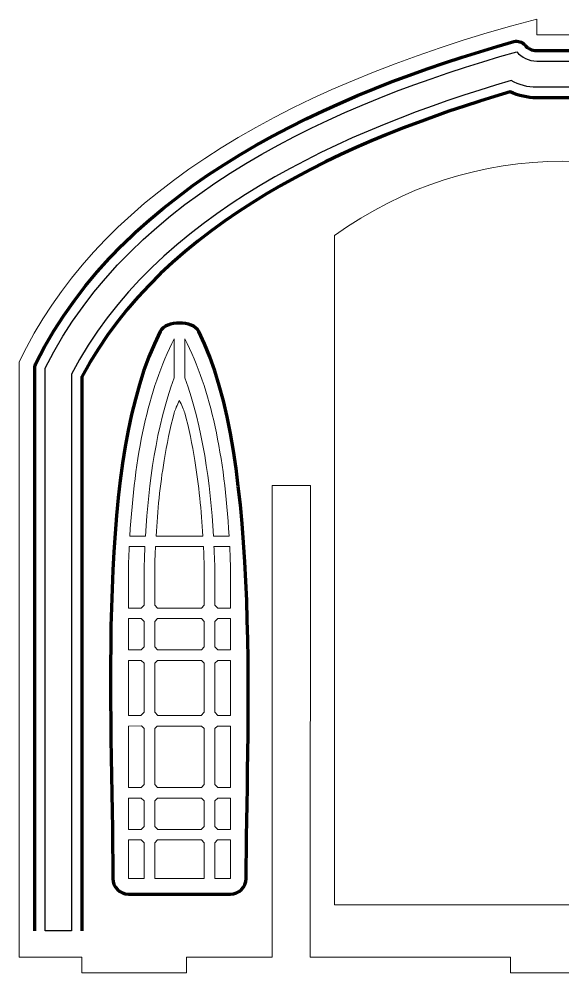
# Model space of a CAD drawing. Header units: centimetres. Extents: x -57 to 189, y -76 to 83.
# Drawn here: x -19.65 to -9.28, y 21.12 to 39.29 of the extents above; entities that cross this region are included whole.
import ezdxf

# ---------------------------------------------------------------- set-up
doc = ezdxf.new("R2010")
doc.units = ezdxf.units.CM
doc.header["$MEASUREMENT"] = 0
doc.layers.add('DEFAULT', color=7, linetype='Continuous')

msp = doc.modelspace()

# ---------------------------------------------------------------- linework, layer by layer
at = {"layer": 'DEFAULT', "color": 242, "lineweight": 9}
for points, knots in [([(-9.28197, 38.99186), (-9.28197, 38.99186), (-9.78197, 38.99186), (-9.78197, 38.99186), (-9.78197, 38.99186), (-9.78197, 38.99186), (-9.78196, 39.29186), (-9.78196, 39.29186), (-9.78196, 39.29186), (-14.93159, 37.92994), (-18.22164, 35.75225), (-19.65209, 32.75887), (-19.65209, 32.75887), (-19.65209, 32.75887), (-19.65208, 21.42008), (-19.65208, 21.42008), (-19.65208, 21.42008), (-19.65208, 21.42008), (-18.45762, 21.42008), (-18.45762, 21.42008), (-18.45762, 21.42008), (-18.45762, 21.42008), (-18.45762, 21.12008), (-18.45762, 21.12008), (-18.45762, 21.12008), (-18.45762, 21.12008), (-16.45762, 21.12008), (-16.45762, 21.12008), (-16.45762, 21.12008), (-16.45762, 21.12008), (-16.45762, 21.42007), (-16.45762, 21.42007), (-16.45762, 21.42007), (-16.45762, 21.42007), (-14.82397, 21.42007), (-14.82397, 21.42007), (-14.82397, 21.42007), (-14.82397, 21.42007), (-14.82397, 30.40442), (-14.82397, 30.40442), (-14.82397, 30.40442), (-14.82397, 30.40442), (-14.09751, 30.40442), (-14.09751, 30.40442), (-14.09751, 30.40442), (-14.09751, 30.40442), (-14.09952, 21.42008), (-14.09952, 21.42008), (-14.09952, 21.42008), (-14.09952, 21.42008), (-10.28197, 21.42008), (-10.28197, 21.42008), (-10.28197, 21.42008), (-10.28197, 21.42008), (-10.28196, 21.12008), (-10.28196, 21.12008), (-10.28196, 21.12008), (-10.28196, 21.12008), (-9.28197, 21.12008), (-9.28197, 21.12008), (-9.28197, 21.12008), (-9.28197, 21.12008), (-8.28198, 21.12008), (-8.28198, 21.12008), (-8.28198, 21.12008), (-8.28198, 21.12008), (-8.28197, 21.42008), (-8.28197, 21.42008), (-8.28197, 21.42008), (-8.28197, 21.42008), (-4.46442, 21.42008), (-4.46442, 21.42008), (-4.46442, 21.42008), (-4.46442, 21.42008), (-4.46643, 30.40442), (-4.46643, 30.40442), (-4.46643, 30.40442), (-4.46643, 30.40442), (-3.73997, 30.40442), (-3.73997, 30.40442), (-3.73997, 30.40442), (-3.73997, 30.40442), (-3.73997, 21.42007), (-3.73997, 21.42007), (-3.73997, 21.42007), (-3.73997, 21.42007), (-2.10632, 21.42007), (-2.10632, 21.42007), (-2.10632, 21.42007), (-2.10632, 21.42007), (-2.10632, 21.12008), (-2.10632, 21.12008), (-2.10632, 21.12008), (-2.10632, 21.12008), (-0.10632, 21.12008), (-0.10632, 21.12008), (-0.10632, 21.12008), (-0.10632, 21.12008), (-0.10632, 21.42008), (-0.10632, 21.42008), (-0.10632, 21.42008), (-0.10632, 21.42008), (1.08814, 21.42008), (1.08814, 21.42008), (1.08814, 21.42008), (1.08814, 21.42008), (1.08815, 32.75887), (1.08815, 32.75887), (1.08815, 32.75887), (-0.3423, 35.75225), (-3.63235, 37.92994), (-8.78198, 39.29186), (-8.78198, 39.29186), (-8.78198, 39.29186), (-8.78197, 38.99186), (-8.78197, 38.99186), (-8.78197, 38.99186), (-8.78197, 38.99186), (-9.28197, 38.99186), (-9.28197, 38.99186)], [0, 0, 0, 0, 0.03225806, 0.03225806, 0.03225806, 0.03225806, 0.06451613, 0.06451613, 0.06451613, 0.06451613, 0.09677419, 0.09677419, 0.09677419, 0.09677419, 0.12903226, 0.12903226, 0.12903226, 0.12903226, 0.16129032, 0.16129032, 0.16129032, 0.16129032, 0.19354839, 0.19354839, 0.19354839, 0.19354839, 0.22580645, 0.22580645, 0.22580645, 0.22580645, 0.25806452, 0.25806452, 0.25806452, 0.25806452, 0.29032258, 0.29032258, 0.29032258, 0.29032258, 0.32258065, 0.32258065, 0.32258065, 0.32258065, 0.35483871, 0.35483871, 0.35483871, 0.35483871, 0.38709677, 0.38709677, 0.38709677, 0.38709677, 0.41935484, 0.41935484, 0.41935484, 0.41935484, 0.4516129, 0.4516129, 0.4516129, 0.4516129, 0.48387097, 0.48387097, 0.48387097, 0.48387097, 0.51612903, 0.51612903, 0.51612903, 0.51612903, 0.5483871, 0.5483871, 0.5483871, 0.5483871, 0.58064516, 0.58064516, 0.58064516, 0.58064516, 0.61290323, 0.61290323, 0.61290323, 0.61290323, 0.64516129, 0.64516129, 0.64516129, 0.64516129, 0.67741935, 0.67741935, 0.67741935, 0.67741935, 0.70967742, 0.70967742, 0.70967742, 0.70967742, 0.74193548, 0.74193548, 0.74193548, 0.74193548, 0.77419355, 0.77419355, 0.77419355, 0.77419355, 0.80645161, 0.80645161, 0.80645161, 0.80645161, 0.83870968, 0.83870968, 0.83870968, 0.83870968, 0.87096774, 0.87096774, 0.87096774, 0.87096774, 0.90322581, 0.90322581, 0.90322581, 0.90322581, 0.93548387, 0.93548387, 0.93548387, 0.93548387, 1, 1, 1, 1]), ([(-13.63537, 35.16584), (-11.04109, 37.05671), (-7.52285, 37.05671), (-4.92857, 35.16583), (-4.92857, 35.16583), (-4.92857, 35.16583), (-4.92856, 22.42008), (-4.92856, 22.42008), (-4.92856, 22.42008), (-4.92856, 22.42008), (-9.28197, 22.42008), (-9.28197, 22.42008), (-9.28197, 22.42008), (-9.28197, 22.42008), (-13.63538, 22.42008), (-13.63538, 22.42008), (-13.63538, 22.42008), (-13.63538, 22.42008), (-13.63537, 35.16584), (-13.63537, 35.16584)], [0, 0, 0, 0, 0.16666667, 0.16666667, 0.16666667, 0.16666667, 0.33333333, 0.33333333, 0.33333333, 0.33333333, 0.5, 0.5, 0.5, 0.5, 0.66666667, 0.66666667, 0.66666667, 0.66666667, 1, 1, 1, 1]), ([(-16.69347, 32.45419), (-17.04019, 31.5152), (-17.18064, 30.45873), (-17.24008, 29.44375), (-17.24008, 29.44375), (-17.24008, 29.44375), (-17.53998, 29.44375), (-17.53998, 29.44375), (-17.53998, 29.44375), (-17.44944, 30.96716), (-17.19811, 32.22025), (-16.69347, 33.20294), (-16.69347, 33.20294), (-16.69347, 33.20294), (-16.69347, 32.45419), (-16.69347, 32.45419)], [0, 0, 0, 0, 0.2, 0.2, 0.2, 0.2, 0.4, 0.4, 0.4, 0.4, 0.6, 0.6, 0.6, 0.6, 1, 1, 1, 1]), ([(-16.49347, 33.20294), (-15.98883, 32.22025), (-15.73749, 30.96716), (-15.64696, 29.44375), (-15.64696, 29.44375), (-15.64696, 29.44375), (-15.94685, 29.44375), (-15.94685, 29.44375), (-15.94685, 29.44375), (-16.00629, 30.45872), (-16.14675, 31.5152), (-16.49347, 32.45419), (-16.49347, 32.45419), (-16.49347, 32.45419), (-16.49347, 33.20294), (-16.49347, 33.20294)], [0, 0, 0, 0, 0.2, 0.2, 0.2, 0.2, 0.4, 0.4, 0.4, 0.4, 0.6, 0.6, 0.6, 0.6, 1, 1, 1, 1]), ([(-16.30077, 30.88503), (-16.22299, 30.40847), (-16.17602, 29.92637), (-16.14731, 29.44375), (-16.14731, 29.44375), (-16.14731, 29.44375), (-16.59348, 29.44375), (-16.59348, 29.44375), (-16.59348, 29.44375), (-16.59348, 29.44375), (-17.03965, 29.44375), (-17.03965, 29.44375), (-17.03965, 29.44375), (-17.01093, 29.92637), (-16.96395, 30.40846), (-16.88617, 30.88503), (-16.88617, 30.88503), (-16.83654, 31.18923), (-16.77399, 31.49354), (-16.69347, 31.79255), (-16.69347, 31.79255), (-16.67628, 31.84375), (-16.63769, 31.94733), (-16.59347, 32.02567), (-16.59347, 32.02567), (-16.54925, 31.94733), (-16.51064, 31.84375), (-16.49347, 31.79255), (-16.49347, 31.79255), (-16.41295, 31.49354), (-16.35041, 31.18923), (-16.30077, 30.88503)], [0, 0, 0, 0, 0.11111111, 0.11111111, 0.11111111, 0.11111111, 0.22222222, 0.22222222, 0.22222222, 0.22222222, 0.33333333, 0.33333333, 0.33333333, 0.33333333, 0.44444444, 0.44444444, 0.44444444, 0.44444444, 0.55555556, 0.55555556, 0.55555556, 0.55555556, 0.66666667, 0.66666667, 0.66666667, 0.66666667, 0.77777778, 0.77777778, 0.77777778, 0.77777778, 1, 1, 1, 1]), ([(-17.26616, 28.86757), (-17.26616, 28.86757), (-17.26616, 28.12732), (-17.26616, 28.12732), (-17.26616, 28.12732), (-17.26616, 28.12732), (-17.32207, 28.07141), (-17.32207, 28.07141), (-17.32207, 28.07141), (-17.32207, 28.07141), (-17.56616, 28.07141), (-17.56616, 28.07141), (-17.56616, 28.07141), (-17.56616, 28.07141), (-17.56616, 28.87254), (-17.56616, 28.87254), (-17.56616, 28.87254), (-17.56201, 28.99797), (-17.55692, 29.12171), (-17.55087, 29.24375), (-17.55087, 29.24375), (-17.55087, 29.24375), (-17.25082, 29.24375), (-17.25082, 29.24375), (-17.25082, 29.24375), (-17.25695, 29.11801), (-17.26197, 28.99306), (-17.2661, 28.86923), (-17.2661, 28.86923), (-17.2661, 28.86923), (-17.26616, 28.86757), (-17.26616, 28.86757)], [0, 0, 0, 0, 0.11111111, 0.11111111, 0.11111111, 0.11111111, 0.22222222, 0.22222222, 0.22222222, 0.22222222, 0.33333333, 0.33333333, 0.33333333, 0.33333333, 0.44444444, 0.44444444, 0.44444444, 0.44444444, 0.55555556, 0.55555556, 0.55555556, 0.55555556, 0.66666667, 0.66666667, 0.66666667, 0.66666667, 0.77777778, 0.77777778, 0.77777778, 0.77777778, 1, 1, 1, 1]), ([(-16.12078, 28.86423), (-16.12078, 28.86423), (-16.12079, 28.12732), (-16.12079, 28.12732), (-16.12079, 28.12732), (-16.12079, 28.12732), (-16.17669, 28.07141), (-16.17669, 28.07141), (-16.17669, 28.07141), (-16.17669, 28.07141), (-16.59347, 28.07141), (-16.59347, 28.07141), (-16.59347, 28.07141), (-16.59347, 28.07141), (-17.01025, 28.07141), (-17.01025, 28.07141), (-17.01025, 28.07141), (-17.01025, 28.07141), (-17.06616, 28.12731), (-17.06616, 28.12731), (-17.06616, 28.12731), (-17.06616, 28.12731), (-17.06616, 28.86424), (-17.06616, 28.86424), (-17.06616, 28.86424), (-17.06195, 28.99067), (-17.05679, 29.11721), (-17.05053, 29.24375), (-17.05053, 29.24375), (-17.05053, 29.24375), (-16.59347, 29.24375), (-16.59347, 29.24375), (-16.59347, 29.24375), (-16.59347, 29.24375), (-16.13641, 29.24375), (-16.13641, 29.24375), (-16.13641, 29.24375), (-16.13015, 29.11721), (-16.125, 28.99067), (-16.12078, 28.86423)], [0, 0, 0, 0, 0.09090909, 0.09090909, 0.09090909, 0.09090909, 0.18181818, 0.18181818, 0.18181818, 0.18181818, 0.27272727, 0.27272727, 0.27272727, 0.27272727, 0.36363636, 0.36363636, 0.36363636, 0.36363636, 0.45454545, 0.45454545, 0.45454545, 0.45454545, 0.54545455, 0.54545455, 0.54545455, 0.54545455, 0.63636364, 0.63636364, 0.63636364, 0.63636364, 0.72727273, 0.72727273, 0.72727273, 0.72727273, 0.81818182, 0.81818182, 0.81818182, 0.81818182, 1, 1, 1, 1]), ([(-15.62078, 28.87254), (-15.62078, 28.87254), (-15.62079, 28.07141), (-15.62079, 28.07141), (-15.62079, 28.07141), (-15.62079, 28.07141), (-15.86487, 28.07141), (-15.86487, 28.07141), (-15.86487, 28.07141), (-15.86487, 28.07141), (-15.92078, 28.12732), (-15.92078, 28.12732), (-15.92078, 28.12732), (-15.92078, 28.12732), (-15.92078, 28.86757), (-15.92078, 28.86757), (-15.92078, 28.86757), (-15.92078, 28.86757), (-15.92084, 28.86923), (-15.92084, 28.86923), (-15.92084, 28.86923), (-15.92497, 28.99306), (-15.92999, 29.11801), (-15.93613, 29.24375), (-15.93613, 29.24375), (-15.93613, 29.24375), (-15.63607, 29.24375), (-15.63607, 29.24375), (-15.63607, 29.24375), (-15.63002, 29.1217), (-15.62494, 28.99796), (-15.62078, 28.87254)], [0, 0, 0, 0, 0.11111111, 0.11111111, 0.11111111, 0.11111111, 0.22222222, 0.22222222, 0.22222222, 0.22222222, 0.33333333, 0.33333333, 0.33333333, 0.33333333, 0.44444444, 0.44444444, 0.44444444, 0.44444444, 0.55555556, 0.55555556, 0.55555556, 0.55555556, 0.66666667, 0.66666667, 0.66666667, 0.66666667, 0.77777778, 0.77777778, 0.77777778, 0.77777778, 1, 1, 1, 1]), ([(-17.26616, 27.8155), (-17.26616, 27.8155), (-17.26616, 27.33014), (-17.26616, 27.33014), (-17.26616, 27.33014), (-17.26616, 27.33014), (-17.32208, 27.27422), (-17.32208, 27.27422), (-17.32208, 27.27422), (-17.32208, 27.27422), (-17.56616, 27.27422), (-17.56616, 27.27422), (-17.56616, 27.27422), (-17.56616, 27.27422), (-17.56616, 27.87141), (-17.56616, 27.87141), (-17.56616, 27.87141), (-17.56616, 27.87141), (-17.32207, 27.8714), (-17.32207, 27.8714), (-17.32207, 27.8714), (-17.32207, 27.8714), (-17.26616, 27.8155), (-17.26616, 27.8155)], [0, 0, 0, 0, 0.14285714, 0.14285714, 0.14285714, 0.14285714, 0.28571429, 0.28571429, 0.28571429, 0.28571429, 0.42857143, 0.42857143, 0.42857143, 0.42857143, 0.57142857, 0.57142857, 0.57142857, 0.57142857, 0.71428571, 0.71428571, 0.71428571, 0.71428571, 1, 1, 1, 1]), ([(-16.59347, 27.87141), (-16.59347, 27.87141), (-16.17669, 27.87141), (-16.17669, 27.87141), (-16.17669, 27.87141), (-16.17669, 27.87141), (-16.12078, 27.8155), (-16.12078, 27.8155), (-16.12078, 27.8155), (-16.12078, 27.8155), (-16.12077, 27.33014), (-16.12077, 27.33014), (-16.12077, 27.33014), (-16.12077, 27.33014), (-16.17669, 27.27421), (-16.17669, 27.27421), (-16.17669, 27.27421), (-16.17669, 27.27421), (-16.59349, 27.27422), (-16.59349, 27.27422), (-16.59349, 27.27422), (-16.59349, 27.27422), (-17.01024, 27.27422), (-17.01024, 27.27422), (-17.01024, 27.27422), (-17.01024, 27.27422), (-17.06616, 27.33014), (-17.06616, 27.33014), (-17.06616, 27.33014), (-17.06616, 27.33014), (-17.06616, 27.8155), (-17.06616, 27.8155), (-17.06616, 27.8155), (-17.06616, 27.8155), (-17.01025, 27.87141), (-17.01025, 27.87141), (-17.01025, 27.87141), (-17.01025, 27.87141), (-16.59347, 27.87141), (-16.59347, 27.87141)], [0, 0, 0, 0, 0.09090909, 0.09090909, 0.09090909, 0.09090909, 0.18181818, 0.18181818, 0.18181818, 0.18181818, 0.27272727, 0.27272727, 0.27272727, 0.27272727, 0.36363636, 0.36363636, 0.36363636, 0.36363636, 0.45454545, 0.45454545, 0.45454545, 0.45454545, 0.54545455, 0.54545455, 0.54545455, 0.54545455, 0.63636364, 0.63636364, 0.63636364, 0.63636364, 0.72727273, 0.72727273, 0.72727273, 0.72727273, 0.81818182, 0.81818182, 0.81818182, 0.81818182, 1, 1, 1, 1]), ([(-15.62078, 27.8714), (-15.62078, 27.8714), (-15.62078, 27.27422), (-15.62078, 27.27422), (-15.62078, 27.27422), (-15.62078, 27.27422), (-15.86486, 27.27422), (-15.86486, 27.27422), (-15.86486, 27.27422), (-15.86486, 27.27422), (-15.92078, 27.33014), (-15.92078, 27.33014), (-15.92078, 27.33014), (-15.92078, 27.33014), (-15.92078, 27.8155), (-15.92078, 27.8155), (-15.92078, 27.8155), (-15.92078, 27.8155), (-15.86487, 27.87141), (-15.86487, 27.87141), (-15.86487, 27.87141), (-15.86487, 27.87141), (-15.62078, 27.8714), (-15.62078, 27.8714)], [0, 0, 0, 0, 0.14285714, 0.14285714, 0.14285714, 0.14285714, 0.28571429, 0.28571429, 0.28571429, 0.28571429, 0.42857143, 0.42857143, 0.42857143, 0.42857143, 0.57142857, 0.57142857, 0.57142857, 0.57142857, 0.71428571, 0.71428571, 0.71428571, 0.71428571, 1, 1, 1, 1]), ([(-17.26616, 27.01832), (-17.26616, 27.01832), (-17.26616, 26.08591), (-17.26616, 26.08591), (-17.26616, 26.08591), (-17.26616, 26.08591), (-17.32786, 26.02422), (-17.32786, 26.02422), (-17.32786, 26.02422), (-17.32786, 26.02422), (-17.56616, 26.02422), (-17.56616, 26.02422), (-17.56616, 26.02422), (-17.56616, 26.02422), (-17.56616, 27.07422), (-17.56616, 27.07422), (-17.56616, 27.07422), (-17.56616, 27.07422), (-17.32206, 27.07422), (-17.32206, 27.07422), (-17.32206, 27.07422), (-17.32206, 27.07422), (-17.26616, 27.01832), (-17.26616, 27.01832)], [0, 0, 0, 0, 0.14285714, 0.14285714, 0.14285714, 0.14285714, 0.28571429, 0.28571429, 0.28571429, 0.28571429, 0.42857143, 0.42857143, 0.42857143, 0.42857143, 0.57142857, 0.57142857, 0.57142857, 0.57142857, 0.71428571, 0.71428571, 0.71428571, 0.71428571, 1, 1, 1, 1]), ([(-16.12077, 27.01832), (-16.12077, 27.01832), (-16.12078, 26.08591), (-16.12078, 26.08591), (-16.12078, 26.08591), (-16.12078, 26.08591), (-16.18247, 26.02422), (-16.18247, 26.02422), (-16.18247, 26.02422), (-16.18247, 26.02422), (-16.59347, 26.02422), (-16.59347, 26.02422), (-16.59347, 26.02422), (-16.59347, 26.02422), (-17.00447, 26.02422), (-17.00447, 26.02422), (-17.00447, 26.02422), (-17.00447, 26.02422), (-17.06616, 26.08591), (-17.06616, 26.08591), (-17.06616, 26.08591), (-17.06616, 26.08591), (-17.06617, 27.01832), (-17.06617, 27.01832), (-17.06617, 27.01832), (-17.06617, 27.01832), (-17.01026, 27.07422), (-17.01026, 27.07422), (-17.01026, 27.07422), (-17.01026, 27.07422), (-16.59347, 27.07422), (-16.59347, 27.07422), (-16.59347, 27.07422), (-16.59347, 27.07422), (-16.17668, 27.07422), (-16.17668, 27.07422), (-16.17668, 27.07422), (-16.17668, 27.07422), (-16.12077, 27.01832), (-16.12077, 27.01832)], [0, 0, 0, 0, 0.09090909, 0.09090909, 0.09090909, 0.09090909, 0.18181818, 0.18181818, 0.18181818, 0.18181818, 0.27272727, 0.27272727, 0.27272727, 0.27272727, 0.36363636, 0.36363636, 0.36363636, 0.36363636, 0.45454545, 0.45454545, 0.45454545, 0.45454545, 0.54545455, 0.54545455, 0.54545455, 0.54545455, 0.63636364, 0.63636364, 0.63636364, 0.63636364, 0.72727273, 0.72727273, 0.72727273, 0.72727273, 0.81818182, 0.81818182, 0.81818182, 0.81818182, 1, 1, 1, 1]), ([(-15.62078, 27.07422), (-15.62078, 27.07422), (-15.62078, 26.02423), (-15.62078, 26.02423), (-15.62078, 26.02423), (-15.62078, 26.02423), (-15.85909, 26.02423), (-15.85909, 26.02423), (-15.85909, 26.02423), (-15.85909, 26.02423), (-15.92078, 26.08591), (-15.92078, 26.08591), (-15.92078, 26.08591), (-15.92078, 26.08591), (-15.92078, 27.01832), (-15.92078, 27.01832), (-15.92078, 27.01832), (-15.92078, 27.01832), (-15.86488, 27.07422), (-15.86488, 27.07422), (-15.86488, 27.07422), (-15.86488, 27.07422), (-15.62078, 27.07422), (-15.62078, 27.07422)], [0, 0, 0, 0, 0.14285714, 0.14285714, 0.14285714, 0.14285714, 0.28571429, 0.28571429, 0.28571429, 0.28571429, 0.42857143, 0.42857143, 0.42857143, 0.42857143, 0.57142857, 0.57142857, 0.57142857, 0.57142857, 0.71428571, 0.71428571, 0.71428571, 0.71428571, 1, 1, 1, 1]), ([(-17.26616, 25.77409), (-17.26616, 25.77409), (-17.26616, 24.7078), (-17.26616, 24.7078), (-17.26616, 24.7078), (-17.26616, 24.7078), (-17.32209, 24.65188), (-17.32209, 24.65188), (-17.32209, 24.65188), (-17.32209, 24.65188), (-17.56616, 24.65188), (-17.56616, 24.65188), (-17.56616, 24.65188), (-17.56616, 24.65188), (-17.56616, 25.82422), (-17.56616, 25.82422), (-17.56616, 25.82422), (-17.56616, 25.82422), (-17.31629, 25.82423), (-17.31629, 25.82423), (-17.31629, 25.82423), (-17.31629, 25.82423), (-17.26616, 25.77409), (-17.26616, 25.77409)], [0, 0, 0, 0, 0.14285714, 0.14285714, 0.14285714, 0.14285714, 0.28571429, 0.28571429, 0.28571429, 0.28571429, 0.42857143, 0.42857143, 0.42857143, 0.42857143, 0.57142857, 0.57142857, 0.57142857, 0.57142857, 0.71428571, 0.71428571, 0.71428571, 0.71428571, 1, 1, 1, 1]), ([(-16.59347, 25.82421), (-16.59347, 25.82421), (-16.17092, 25.82422), (-16.17092, 25.82422), (-16.17092, 25.82422), (-16.17092, 25.82422), (-16.12079, 25.77409), (-16.12079, 25.77409), (-16.12079, 25.77409), (-16.12079, 25.77409), (-16.12078, 24.70778), (-16.12078, 24.70778), (-16.12078, 24.70778), (-16.12078, 24.70778), (-16.17669, 24.65188), (-16.17669, 24.65188), (-16.17669, 24.65188), (-16.17669, 24.65188), (-16.59347, 24.65188), (-16.59347, 24.65188), (-16.59347, 24.65188), (-16.59347, 24.65188), (-17.01026, 24.65188), (-17.01026, 24.65188), (-17.01026, 24.65188), (-17.01026, 24.65188), (-17.06616, 24.70778), (-17.06616, 24.70778), (-17.06616, 24.70778), (-17.06616, 24.70778), (-17.06616, 25.77409), (-17.06616, 25.77409), (-17.06616, 25.77409), (-17.06616, 25.77409), (-17.01604, 25.82422), (-17.01604, 25.82422), (-17.01604, 25.82422), (-17.01604, 25.82422), (-16.59347, 25.82421), (-16.59347, 25.82421)], [0, 0, 0, 0, 0.09090909, 0.09090909, 0.09090909, 0.09090909, 0.18181818, 0.18181818, 0.18181818, 0.18181818, 0.27272727, 0.27272727, 0.27272727, 0.27272727, 0.36363636, 0.36363636, 0.36363636, 0.36363636, 0.45454545, 0.45454545, 0.45454545, 0.45454545, 0.54545455, 0.54545455, 0.54545455, 0.54545455, 0.63636364, 0.63636364, 0.63636364, 0.63636364, 0.72727273, 0.72727273, 0.72727273, 0.72727273, 0.81818182, 0.81818182, 0.81818182, 0.81818182, 1, 1, 1, 1]), ([(-15.62079, 25.82422), (-15.62079, 25.82422), (-15.62079, 24.65188), (-15.62079, 24.65188), (-15.62079, 24.65188), (-15.62079, 24.65188), (-15.86488, 24.65188), (-15.86488, 24.65188), (-15.86488, 24.65188), (-15.86488, 24.65188), (-15.92078, 24.7078), (-15.92078, 24.7078), (-15.92078, 24.7078), (-15.92078, 24.7078), (-15.92078, 25.77409), (-15.92078, 25.77409), (-15.92078, 25.77409), (-15.92078, 25.77409), (-15.87065, 25.82422), (-15.87065, 25.82422), (-15.87065, 25.82422), (-15.87065, 25.82422), (-15.62079, 25.82422), (-15.62079, 25.82422)], [0, 0, 0, 0, 0.14285714, 0.14285714, 0.14285714, 0.14285714, 0.28571429, 0.28571429, 0.28571429, 0.28571429, 0.42857143, 0.42857143, 0.42857143, 0.42857143, 0.57142857, 0.57142857, 0.57142857, 0.57142857, 0.71428571, 0.71428571, 0.71428571, 0.71428571, 1, 1, 1, 1]), ([(-17.26617, 24.39596), (-17.26617, 24.39596), (-17.26616, 23.91191), (-17.26616, 23.91191), (-17.26616, 23.91191), (-17.26616, 23.91191), (-17.3234, 23.85469), (-17.3234, 23.85469), (-17.3234, 23.85469), (-17.3234, 23.85469), (-17.56616, 23.85469), (-17.56616, 23.85469), (-17.56616, 23.85469), (-17.56616, 23.85469), (-17.56616, 24.45187), (-17.56616, 24.45187), (-17.56616, 24.45187), (-17.56616, 24.45187), (-17.32209, 24.45188), (-17.32209, 24.45188), (-17.32209, 24.45188), (-17.32209, 24.45188), (-17.26617, 24.39596), (-17.26617, 24.39596)], [0, 0, 0, 0, 0.14285714, 0.14285714, 0.14285714, 0.14285714, 0.28571429, 0.28571429, 0.28571429, 0.28571429, 0.42857143, 0.42857143, 0.42857143, 0.42857143, 0.57142857, 0.57142857, 0.57142857, 0.57142857, 0.71428571, 0.71428571, 0.71428571, 0.71428571, 1, 1, 1, 1]), ([(-17.01027, 24.45188), (-17.01027, 24.45188), (-16.59347, 24.45188), (-16.59347, 24.45188), (-16.59347, 24.45188), (-16.59347, 24.45188), (-16.17669, 24.45189), (-16.17669, 24.45189), (-16.17669, 24.45189), (-16.17669, 24.45189), (-16.12078, 24.39598), (-16.12078, 24.39598), (-16.12078, 24.39598), (-16.12078, 24.39598), (-16.12077, 23.9119), (-16.12077, 23.9119), (-16.12077, 23.9119), (-16.12077, 23.9119), (-16.17799, 23.85469), (-16.17799, 23.85469), (-16.17799, 23.85469), (-16.17799, 23.85469), (-16.59347, 23.85469), (-16.59347, 23.85469), (-16.59347, 23.85469), (-16.59347, 23.85469), (-17.00895, 23.8547), (-17.00895, 23.8547), (-17.00895, 23.8547), (-17.00895, 23.8547), (-17.06616, 23.9119), (-17.06616, 23.9119), (-17.06616, 23.9119), (-17.06616, 23.9119), (-17.06616, 24.39598), (-17.06616, 24.39598), (-17.06616, 24.39598), (-17.06616, 24.39598), (-17.01027, 24.45188), (-17.01027, 24.45188)], [0, 0, 0, 0, 0.09090909, 0.09090909, 0.09090909, 0.09090909, 0.18181818, 0.18181818, 0.18181818, 0.18181818, 0.27272727, 0.27272727, 0.27272727, 0.27272727, 0.36363636, 0.36363636, 0.36363636, 0.36363636, 0.45454545, 0.45454545, 0.45454545, 0.45454545, 0.54545455, 0.54545455, 0.54545455, 0.54545455, 0.63636364, 0.63636364, 0.63636364, 0.63636364, 0.72727273, 0.72727273, 0.72727273, 0.72727273, 0.81818182, 0.81818182, 0.81818182, 0.81818182, 1, 1, 1, 1]), ([(-15.62078, 24.45187), (-15.62078, 24.45187), (-15.62078, 23.85469), (-15.62078, 23.85469), (-15.62078, 23.85469), (-15.62078, 23.85469), (-15.86355, 23.85469), (-15.86355, 23.85469), (-15.86355, 23.85469), (-15.86355, 23.85469), (-15.92078, 23.91192), (-15.92078, 23.91192), (-15.92078, 23.91192), (-15.92078, 23.91192), (-15.92078, 24.39596), (-15.92078, 24.39596), (-15.92078, 24.39596), (-15.92078, 24.39596), (-15.86487, 24.45188), (-15.86487, 24.45188), (-15.86487, 24.45188), (-15.86487, 24.45188), (-15.62078, 24.45187), (-15.62078, 24.45187)], [0, 0, 0, 0, 0.14285714, 0.14285714, 0.14285714, 0.14285714, 0.28571429, 0.28571429, 0.28571429, 0.28571429, 0.42857143, 0.42857143, 0.42857143, 0.42857143, 0.57142857, 0.57142857, 0.57142857, 0.57142857, 0.71428571, 0.71428571, 0.71428571, 0.71428571, 1, 1, 1, 1]), ([(-17.26616, 23.60008), (-17.26616, 23.60008), (-17.26616, 22.92008), (-17.26616, 22.92008), (-17.26616, 22.92008), (-17.26616, 22.92008), (-17.56616, 22.92008), (-17.56616, 22.92008), (-17.56616, 22.92008), (-17.56616, 22.92008), (-17.56616, 23.65469), (-17.56616, 23.65469), (-17.56616, 23.65469), (-17.56616, 23.65469), (-17.32077, 23.65469), (-17.32077, 23.65469), (-17.32077, 23.65469), (-17.32077, 23.65469), (-17.26616, 23.60008), (-17.26616, 23.60008)], [0, 0, 0, 0, 0.16666667, 0.16666667, 0.16666667, 0.16666667, 0.33333333, 0.33333333, 0.33333333, 0.33333333, 0.5, 0.5, 0.5, 0.5, 0.66666667, 0.66666667, 0.66666667, 0.66666667, 1, 1, 1, 1]), ([(-16.17537, 23.65469), (-16.17537, 23.65469), (-16.12078, 23.6001), (-16.12078, 23.6001), (-16.12078, 23.6001), (-16.12078, 23.6001), (-16.12078, 22.92008), (-16.12078, 22.92008), (-16.12078, 22.92008), (-16.12078, 22.92008), (-16.59347, 22.92008), (-16.59347, 22.92008), (-16.59347, 22.92008), (-16.59347, 22.92008), (-17.06616, 22.92008), (-17.06616, 22.92008), (-17.06616, 22.92008), (-17.06616, 22.92008), (-17.06616, 23.6001), (-17.06616, 23.6001), (-17.06616, 23.6001), (-17.06616, 23.6001), (-17.01157, 23.65469), (-17.01157, 23.65469), (-17.01157, 23.65469), (-17.01157, 23.65469), (-16.59347, 23.65468), (-16.59347, 23.65468), (-16.59347, 23.65468), (-16.59347, 23.65468), (-16.17537, 23.65469), (-16.17537, 23.65469)], [0, 0, 0, 0, 0.11111111, 0.11111111, 0.11111111, 0.11111111, 0.22222222, 0.22222222, 0.22222222, 0.22222222, 0.33333333, 0.33333333, 0.33333333, 0.33333333, 0.44444444, 0.44444444, 0.44444444, 0.44444444, 0.55555556, 0.55555556, 0.55555556, 0.55555556, 0.66666667, 0.66666667, 0.66666667, 0.66666667, 0.77777778, 0.77777778, 0.77777778, 0.77777778, 1, 1, 1, 1]), ([(-15.86617, 23.65469), (-15.86617, 23.65469), (-15.62078, 23.6547), (-15.62078, 23.6547), (-15.62078, 23.6547), (-15.62078, 23.6547), (-15.62078, 22.92008), (-15.62078, 22.92008), (-15.62078, 22.92008), (-15.62078, 22.92008), (-15.92078, 22.92008), (-15.92078, 22.92008), (-15.92078, 22.92008), (-15.92078, 22.92008), (-15.92078, 23.60008), (-15.92078, 23.60008), (-15.92078, 23.60008), (-15.92078, 23.60008), (-15.86617, 23.65469), (-15.86617, 23.65469)], [0, 0, 0, 0, 0.16666667, 0.16666667, 0.16666667, 0.16666667, 0.33333333, 0.33333333, 0.33333333, 0.33333333, 0.5, 0.5, 0.5, 0.5, 0.66666667, 0.66666667, 0.66666667, 0.66666667, 1, 1, 1, 1])]:
    msp.add_open_spline(points, degree=3, knots=knots, dxfattribs=at)
at = {"layer": 'DEFAULT', "color": 250, "lineweight": 100}
for points, knots in [([(-19.35208, 21.92008), (-19.35208, 21.92008), (-19.35209, 32.64363), (-19.35209, 32.64363), (-19.35209, 32.64363), (-19.35209, 32.67592), (-19.34561, 32.70358), (-19.33125, 32.73251), (-19.33125, 32.73251), (-17.64504, 36.1315), (-13.68497, 37.88469), (-10.21784, 38.86188), (-10.21784, 38.86188), (-10.14069, 38.88362), (-10.06274, 38.85979), (-10.01094, 38.79862), (-10.01094, 38.79862), (-9.95369, 38.73099), (-9.87069, 38.69186), (-9.78197, 38.69186), (-9.78197, 38.69186), (-9.78197, 38.69186), (-8.78197, 38.69186), (-8.78197, 38.69186), (-8.78197, 38.69186), (-8.69325, 38.69186), (-8.61025, 38.73099), (-8.553, 38.79862), (-8.553, 38.79862), (-8.5012, 38.85979), (-8.42325, 38.88362), (-8.3461, 38.86188), (-8.3461, 38.86188), (-4.87897, 37.88469), (-0.9189, 36.1315), (0.76731, 32.73251), (0.76731, 32.73251), (0.78167, 32.70358), (0.78815, 32.67592), (0.78815, 32.64363), (0.78815, 32.64363), (0.78815, 32.64363), (0.78814, 21.92008), (0.78814, 21.92008)], [0, 0, 0, 0, 0.08333333, 0.08333333, 0.08333333, 0.08333333, 0.16666667, 0.16666667, 0.16666667, 0.16666667, 0.25, 0.25, 0.25, 0.25, 0.33333333, 0.33333333, 0.33333333, 0.33333333, 0.41666667, 0.41666667, 0.41666667, 0.41666667, 0.5, 0.5, 0.5, 0.5, 0.58333333, 0.58333333, 0.58333333, 0.58333333, 0.66666667, 0.66666667, 0.66666667, 0.66666667, 0.75, 0.75, 0.75, 0.75, 0.83333333, 0.83333333, 0.83333333, 0.83333333, 1, 1, 1, 1]), ([(-0.11186, 21.92008), (-0.11186, 21.92008), (-0.11185, 32.47534), (-0.11185, 32.47534), (-0.11185, 32.47534), (-1.66249, 35.42649), (-5.21743, 37.00716), (-8.27424, 37.90472), (-8.27424, 37.90472), (-8.43283, 37.83053), (-8.6061, 37.79186), (-8.78197, 37.79186), (-8.78197, 37.79186), (-8.78197, 37.79186), (-9.78197, 37.79186), (-9.78197, 37.79186), (-9.78197, 37.79186), (-9.95784, 37.79186), (-10.13111, 37.83053), (-10.2897, 37.90472), (-10.2897, 37.90472), (-13.34651, 37.00716), (-16.90145, 35.42649), (-18.45209, 32.47534), (-18.45209, 32.47534), (-18.45209, 32.47534), (-18.45208, 21.92008), (-18.45208, 21.92008)], [0, 0, 0, 0, 0.125, 0.125, 0.125, 0.125, 0.25, 0.25, 0.25, 0.25, 0.375, 0.375, 0.375, 0.375, 0.5, 0.5, 0.5, 0.5, 0.625, 0.625, 0.625, 0.625, 0.75, 0.75, 0.75, 0.75, 1, 1, 1, 1])]:
    msp.add_open_spline(points, degree=3, knots=knots, dxfattribs=at)
at = {"layer": 'DEFAULT', "color": 250}
msp.add_open_spline([(-18.65209, 32.52431), (-17.07617, 35.5752), (-13.43432, 37.19886), (-10.2695, 38.11898), (-10.2695, 38.11898), (-10.12228, 38.03658), (-9.95491, 37.99186), (-9.78197, 37.99186), (-9.78197, 37.99186), (-9.78197, 37.99186), (-8.78197, 37.99186), (-8.78197, 37.99186), (-8.78197, 37.99186), (-8.60903, 37.99186), (-8.44166, 38.03658), (-8.29444, 38.11898), (-8.29444, 38.11898), (-5.12962, 37.19886), (-1.48777, 35.5752), (0.08815, 32.52431), (0.08815, 32.52431), (0.08815, 32.52431), (0.08814, 21.92008), (0.08814, 21.92008), (0.08814, 21.92008), (0.08814, 21.92008), (0.58814, 21.92008), (0.58814, 21.92008), (0.58814, 21.92008), (0.58814, 21.92008), (0.58815, 32.64363), (0.58815, 32.64363), (0.58815, 32.64363), (-1.06284, 35.97162), (-4.96542, 37.70126), (-8.40036, 38.66938), (-8.40036, 38.66938), (-8.4922, 38.56091), (-8.62928, 38.49186), (-8.78197, 38.49186), (-8.78197, 38.49186), (-8.78197, 38.49186), (-9.78197, 38.49186), (-9.78197, 38.49186), (-9.78197, 38.49186), (-9.93466, 38.49186), (-10.07174, 38.56091), (-10.16358, 38.66938), (-10.16358, 38.66938), (-13.59852, 37.70126), (-17.5011, 35.97162), (-19.15209, 32.64363), (-19.15209, 32.64363), (-19.15209, 32.64363), (-19.15208, 21.92008), (-19.15208, 21.92008), (-19.15208, 21.92008), (-19.15208, 21.92008), (-18.65208, 21.92008), (-18.65208, 21.92008), (-18.65208, 21.92008), (-18.65208, 21.92008), (-18.65209, 32.52431), (-18.65209, 32.52431)], degree=3, knots=[0, 0, 0, 0, 0.05882353, 0.05882353, 0.05882353, 0.05882353, 0.11764706, 0.11764706, 0.11764706, 0.11764706, 0.17647059, 0.17647059, 0.17647059, 0.17647059, 0.23529412, 0.23529412, 0.23529412, 0.23529412, 0.29411765, 0.29411765, 0.29411765, 0.29411765, 0.35294118, 0.35294118, 0.35294118, 0.35294118, 0.41176471, 0.41176471, 0.41176471, 0.41176471, 0.47058824, 0.47058824, 0.47058824, 0.47058824, 0.52941176, 0.52941176, 0.52941176, 0.52941176, 0.58823529, 0.58823529, 0.58823529, 0.58823529, 0.64705882, 0.64705882, 0.64705882, 0.64705882, 0.70588235, 0.70588235, 0.70588235, 0.70588235, 0.76470588, 0.76470588, 0.76470588, 0.76470588, 0.82352941, 0.82352941, 0.82352941, 0.82352941, 0.88235294, 0.88235294, 0.88235294, 0.88235294, 1, 1, 1, 1], dxfattribs=at)
at = {"layer": 'DEFAULT', "color": 250, "lineweight": 200}
msp.add_open_spline([(-15.32078, 22.92008), (-15.32078, 22.75485), (-15.45555, 22.62008), (-15.62078, 22.62008), (-15.62078, 22.62008), (-16.26868, 22.62008), (-16.91826, 22.62008), (-17.56616, 22.62008), (-17.56616, 22.62008), (-17.73139, 22.62008), (-17.86616, 22.75485), (-17.86616, 22.92008), (-17.86616, 22.92008), (-17.86616, 26.16553), (-18.20378, 30.91863), (-16.96034, 33.33998), (-16.96034, 33.33998), (-16.84961, 33.55562), (-16.33733, 33.55562), (-16.2266, 33.33998), (-16.2266, 33.33998), (-14.99608, 30.9438), (-15.32078, 25.53543), (-15.32078, 22.92008)], degree=3, knots=[0, 0, 0, 0, 0.14285714, 0.14285714, 0.14285714, 0.14285714, 0.28571429, 0.28571429, 0.28571429, 0.28571429, 0.42857143, 0.42857143, 0.42857143, 0.42857143, 0.57142857, 0.57142857, 0.57142857, 0.57142857, 0.71428571, 0.71428571, 0.71428571, 0.71428571, 1, 1, 1, 1], dxfattribs=at)

doc.saveas('drawing.dxf')
